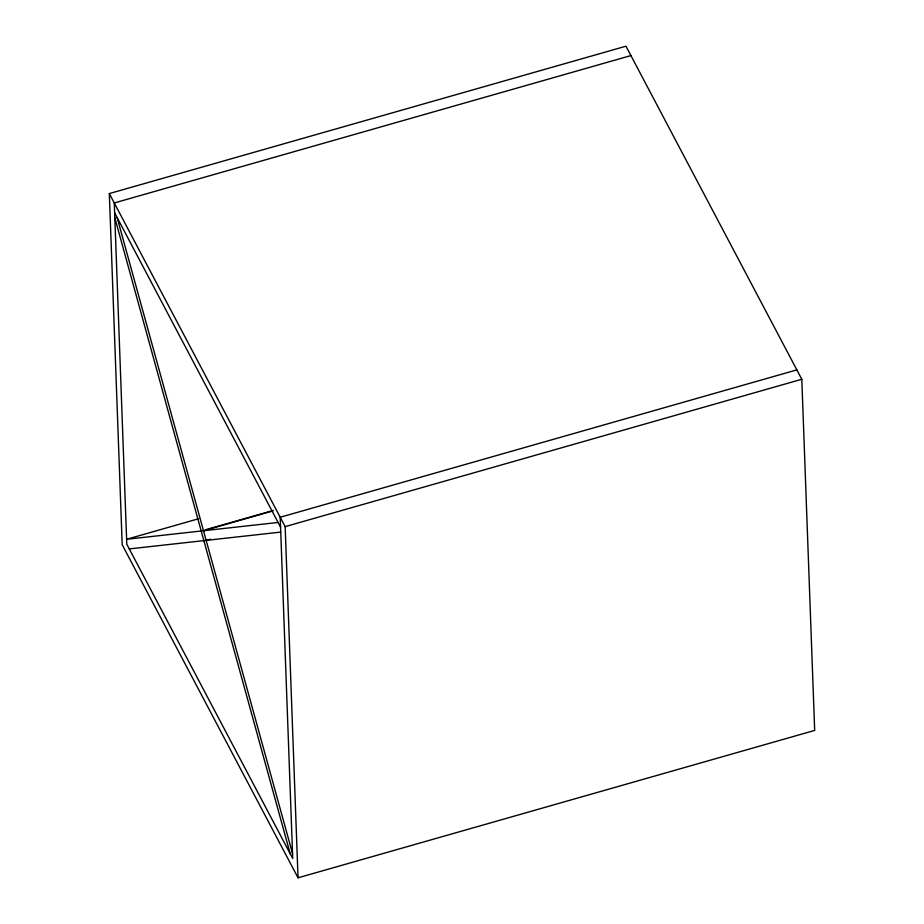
<?xml version="1.0" encoding="UTF-8"?>
<svg xmlns="http://www.w3.org/2000/svg" width="924" height="924" viewBox="0 0 924 924"><rect width="100%" height="100%" fill="white"/><g stroke="black" fill="none" stroke-linecap="round" stroke-linejoin="round"><path stroke-width="1.39" d="M109.321 193.578L625.964 46.2L801.801 379.267L814.679 730.422L298.036 877.8L122.199 544.733L109.321 193.578L285.158 526.634L298.036 877.8M630.919 55.579L114.276 202.957L126.796 544.224L292.723 858.523L280.203 517.255L796.846 369.889M198.637 518.734L126.611 539.281L278.089 522.453M205.359 529.81L273.227 510.452M203.499 530.746L272.753 510.984M206.156 540.378L210.314 539.189M285.158 526.634L801.801 379.267M129.268 548.914L280.746 532.097M114.645 212.843L280.573 527.154M117.117 217.544L292.538 853.58M114.819 217.798L290.24 853.834"/></g></svg>
